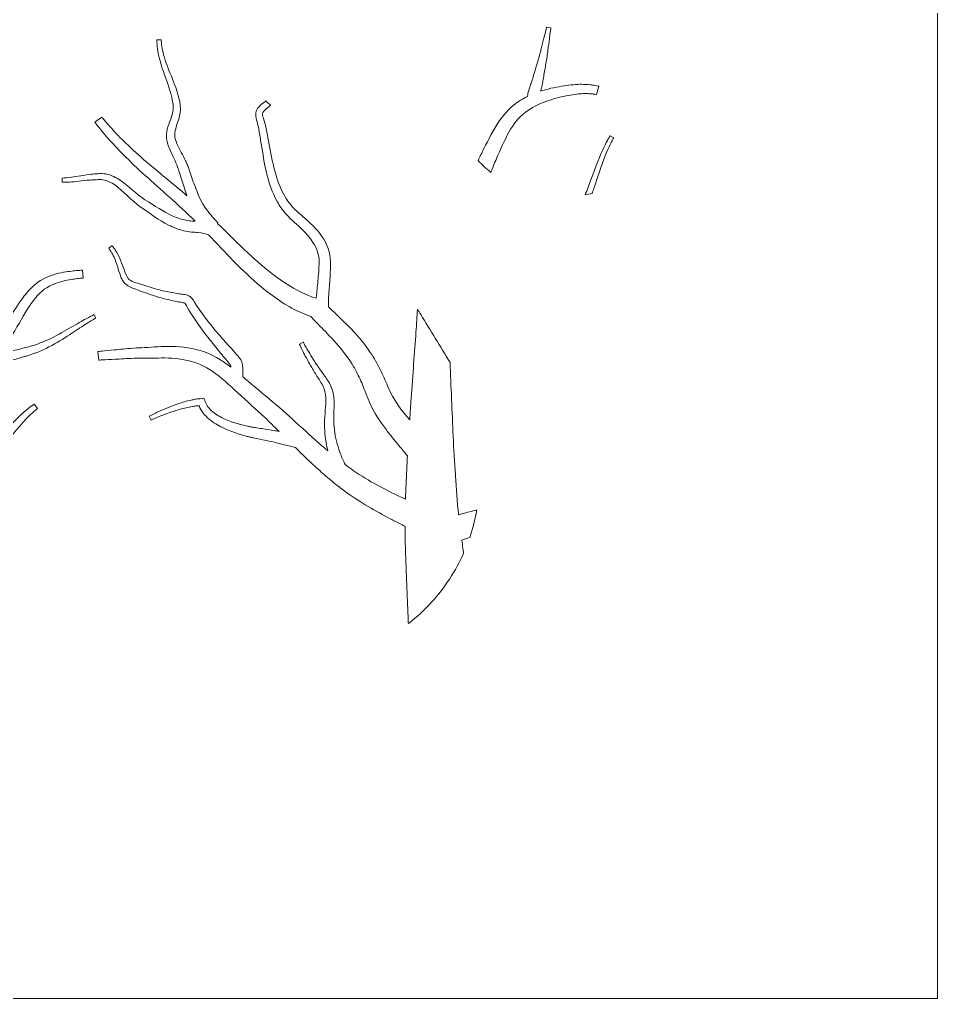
# Model space of a CAD drawing. Extents: x 259 to 1424, y -885 to -136.
# Drawn here: x 842.4 to 1004.4, y -878.9 to -706.3 of the extents above; entities that cross this region are included whole.
import ezdxf

# ---------------------------------------------------------------- set-up
doc = ezdxf.new("R2010")
doc.units = 0
doc.header["$MEASUREMENT"] = 0
doc.layers.add('Layer 1', color=7, linetype='Continuous', lineweight=0)

msp = doc.modelspace()

# ---------------------------------------------------------------- linework, layer by layer
at = {"layer": 'Layer 1'}
for points, knots in [([(1004.36, -554.92), (1004.36, -554.92), (1004.36, -554.92), (1004.36, -554.92), (1004.36, -554.92), (680.35, -554.92), (680.35, -554.92), (680.35, -554.92), (680.35, -878.94), (680.35, -878.94), (680.35, -878.94), (680.35, -878.94), (680.35, -878.94), (680.35, -878.94), (680.35, -878.94), (680.35, -878.94), (680.35, -878.94), (1004.36, -878.94), (1004.36, -878.94), (1004.36, -878.94), (1004.36, -554.92), (1004.36, -554.92), (1004.36, -554.92), (1004.36, -554.92), (1004.36, -554.92)], [0, 0, 0, 0, 1, 1, 1, 2, 2, 2, 3, 3, 3, 4, 4, 4, 5, 5, 5, 6, 6, 6, 7, 7, 7, 8, 8, 8, 8]), ([(935.12, -718.64), (936.51, -718.25), (937.76, -718.05), (938.9, -717.87), (940.04, -717.74), (941.05, -717.64), (941.9, -717.68), (942.33, -717.67), (942.71, -717.72), (943.04, -717.75), (943.2, -717.77), (943.36, -717.78), (943.5, -717.8), (943.64, -717.83), (943.77, -717.85), (943.88, -717.88), (944.34, -717.97), (944.58, -718.02), (944.58, -718.02), (944.58, -718.02), (944.21, -719.49), (944.21, -719.49), (944.21, -719.49), (944.01, -719.46), (943.62, -719.4), (943.53, -719.39), (943.42, -719.37), (943.3, -719.35), (943.18, -719.35), (943.05, -719.34), (942.9, -719.33), (942.62, -719.32), (942.29, -719.3), (941.91, -719.32), (941.16, -719.33), (940.24, -719.46), (939.19, -719.64), (938.14, -719.86), (936.92, -720.12), (935.7, -720.54), (934.47, -720.96), (933.17, -721.52), (932.01, -722.33), (930.83, -723.13), (929.86, -724.25), (929.03, -725.6), (928.22, -726.97), (927.51, -728.55), (926.79, -730.18), (926.43, -730.98), (926.08, -731.81), (925.75, -732.65), (925.67, -732.84), (925.59, -733.03), (925.51, -733.21), (924.73, -732.57), (923.99, -731.87), (923.3, -731.11), (923.63, -730.41), (923.95, -729.71), (924.31, -729.01), (925.13, -727.41), (925.94, -725.78), (926.96, -724.26), (927.99, -722.75), (929.31, -721.38), (930.79, -720.49), (931.2, -720.23), (931.62, -720.01), (932.03, -719.81), (932.03, -719.72), (932.04, -719.67), (932.05, -719.59), (932.06, -719.48), (932.07, -719.35), (932.09, -719.26), (932.18, -718.82), (932.34, -718.32), (932.55, -717.73), (932.61, -717.59), (932.66, -717.44), (932.72, -717.28), (932.75, -717.24), (932.8, -717.05), (932.85, -716.89), (932.95, -716.57), (933.05, -716.23), (933.15, -715.87), (933.36, -715.17), (933.58, -714.41), (933.81, -713.66), (933.92, -713.28), (934.03, -712.9), (934.14, -712.53), (934.23, -712.16), (934.33, -711.79), (934.42, -711.44), (934.6, -710.72), (934.76, -710.06), (934.9, -709.49), (935.19, -708.35), (935.38, -707.59), (935.38, -707.59), (935.38, -707.59), (936.12, -707.7), (936.12, -707.7), (936.12, -707.7), (936.02, -708.48), (935.87, -709.66), (935.79, -710.25), (935.71, -710.94), (935.61, -711.68), (935.56, -712.05), (935.51, -712.43), (935.46, -712.82), (935.39, -713.2), (935.33, -713.59), (935.26, -713.98), (935.13, -714.76), (934.99, -715.54), (934.87, -716.27), (934.8, -716.64), (934.74, -716.99), (934.69, -717.33), (934.65, -717.5), (934.65, -717.64), (934.57, -717.89), (934.54, -718.04), (934.5, -718.18), (934.47, -718.32), (934.42, -718.52), (934.38, -718.71), (934.34, -718.88), (934.6, -718.8), (934.86, -718.72), (935.12, -718.64)], [0, 0, 0, 0, 1, 1, 1, 2, 2, 2, 3, 3, 3, 4, 4, 4, 5, 5, 5, 6, 6, 6, 7, 7, 7, 8, 8, 8, 9, 9, 9, 10, 10, 10, 11, 11, 11, 12, 12, 12, 13, 13, 13, 14, 14, 14, 15, 15, 15, 16, 16, 16, 17, 17, 17, 18, 18, 18, 19, 19, 19, 20, 20, 20, 21, 21, 21, 22, 22, 22, 23, 23, 23, 24, 24, 24, 25, 25, 25, 26, 26, 26, 27, 27, 27, 28, 28, 28, 29, 29, 29, 30, 30, 30, 31, 31, 31, 32, 32, 32, 33, 33, 33, 34, 34, 34, 35, 35, 35, 36, 36, 36, 37, 37, 37, 38, 38, 38, 39, 39, 39, 40, 40, 40, 41, 41, 41, 42, 42, 42, 43, 43, 43, 44, 44, 44, 45, 45, 45, 45]), ([(910.96, -812.15), (910.82, -808.72), (910.66, -804.73), (910.49, -800.44), (910.45, -798.9), (910.4, -797.32), (910.39, -795.69), (910.32, -795.65), (910.25, -795.62), (910.17, -795.58), (908.55, -794.7), (906.19, -793.55), (903.36, -791.84), (901.92, -791), (900.47, -789.98), (898.96, -788.87), (898.23, -788.28), (897.48, -787.67), (896.71, -787.05), (895.98, -786.41), (895.24, -785.74), (894.48, -785.07), (893.33, -784.01), (892.19, -782.89), (891.04, -781.76), (890.65, -781.66), (889.09, -781.26), (886.89, -780.71), (886.23, -780.57), (885.52, -780.43), (884.76, -780.27), (884.39, -780.19), (884, -780.11), (883.6, -780.03), (883.4, -779.99), (883.2, -779.95), (883, -779.91), (882.79, -779.85), (882.58, -779.8), (882.36, -779.75), (880.7, -779.29), (878.93, -778.71), (877.28, -777.76), (876.46, -777.28), (875.67, -776.71), (875.02, -775.96), (874.69, -775.59), (874.41, -775.18), (874.19, -774.73), (874.13, -774.61), (874.13, -774.54), (874.09, -774.44), (874.08, -774.42), (874.09, -774.39), (874.06, -774.38), (874.06, -774.38), (873.98, -774.39), (873.98, -774.39), (873.98, -774.39), (873.81, -774.39), (873.81, -774.39), (873.69, -774.4), (873.6, -774.4), (873.45, -774.42), (873.26, -774.45), (873.06, -774.48), (872.87, -774.52), (872.49, -774.57), (872.11, -774.65), (871.74, -774.74), (871.01, -774.9), (870.33, -775.12), (869.69, -775.31), (868.43, -775.7), (867.4, -776.12), (866.69, -776.41), (865.98, -776.72), (865.57, -776.9), (865.57, -776.9), (865.57, -776.9), (865.24, -776.23), (865.24, -776.23), (865.24, -776.23), (865.64, -776.03), (866.35, -775.67), (867.07, -775.33), (868.1, -774.85), (869.37, -774.38), (870.02, -774.15), (870.71, -773.89), (871.47, -773.68), (871.85, -773.57), (872.24, -773.46), (872.65, -773.38), (872.86, -773.34), (873.06, -773.29), (873.27, -773.25), (873.56, -773.21), (873.86, -773.17), (874.15, -773.14), (874.15, -773.14), (874.61, -773.08), (874.61, -773.08), (874.61, -773.08), (874.85, -773.05), (874.85, -773.05), (874.91, -773.06), (874.92, -773.18), (874.95, -773.25), (875.08, -773.54), (875.19, -773.88), (875.34, -774.15), (875.52, -774.47), (875.74, -774.77), (876.01, -775.05), (876.56, -775.61), (877.25, -776.07), (878, -776.45), (879.5, -777.21), (881.18, -777.68), (882.78, -778.03), (882.97, -778.07), (883.17, -778.11), (883.36, -778.15), (883.56, -778.18), (883.76, -778.21), (883.96, -778.24), (884.36, -778.3), (884.75, -778.36), (885.13, -778.42), (885.89, -778.53), (886.61, -778.64), (887.27, -778.74), (887.58, -778.8), (887.87, -778.85), (888.16, -778.91), (887.31, -778.07), (886.45, -777.23), (885.59, -776.41), (884.03, -774.99), (882.48, -773.58), (880.95, -772.18), (879.42, -770.76), (877.97, -769.39), (876.46, -768.35), (873.46, -766.22), (869.92, -765.87), (866.8, -765.97), (865.23, -765.98), (863.8, -766), (862.52, -766.01), (861.25, -766.06), (860.13, -766.13), (859.21, -766.18), (857.37, -766.27), (856.32, -766.33), (856.32, -766.33), (856.32, -766.33), (856.2, -764.82), (856.2, -764.82), (856.2, -764.82), (857.25, -764.71), (859.09, -764.54), (860.02, -764.45), (861.13, -764.33), (862.42, -764.22), (863.72, -764.15), (865.18, -764.07), (866.77, -763.98), (868.34, -763.86), (870.16, -763.85), (872.07, -764.14), (873.98, -764.41), (876, -765.16), (877.81, -766.28), (878.44, -766.68), (879.05, -767.12), (879.64, -767.57), (879.64, -767.55), (879.64, -767.53), (879.64, -767.52), (879.64, -767.52), (879.64, -767.43), (879.64, -767.43), (879.63, -767.42), (879.63, -767.41), (879.63, -767.4), (879.63, -767.37), (879.62, -767.34), (879.61, -767.33), (879.61, -767.31), (879.6, -767.28), (879.56, -767.22), (879.52, -767.16), (879.51, -767.13), (879.45, -767.05), (879.24, -766.78), (879.01, -766.47), (878.74, -766.15), (878.19, -765.5), (877.6, -764.8), (876.98, -764.06), (876.38, -763.29), (875.72, -762.5), (875.08, -761.63), (874.46, -760.76), (873.78, -759.9), (873.17, -758.93), (872.86, -758.46), (872.55, -757.98), (872.23, -757.5), (871.94, -756.98), (871.65, -756.35), (871.56, -756.32), (871.56, -756.32), (871.5, -756.28), (871.5, -756.28), (871.5, -756.28), (871.38, -756.24), (871.38, -756.24), (871.31, -756.21), (871.18, -756.19), (871.05, -756.17), (870.82, -756.12), (870.52, -756.08), (870.24, -756.04), (869.68, -755.93), (869.13, -755.78), (868.58, -755.65), (868.02, -755.52), (867.48, -755.39), (866.94, -755.26), (866.41, -755.09), (865.89, -754.9), (865.39, -754.73), (864.88, -754.55), (864.38, -754.38), (863.89, -754.21), (863.42, -754.04), (862.96, -753.87), (862.51, -753.7), (862.04, -753.51), (861.54, -753.35), (861.1, -752.96), (860.88, -752.79), (860.72, -752.54), (860.57, -752.34), (860.46, -752.11), (860.32, -751.89), (860.24, -751.68), (859.66, -750.01), (859.34, -748.7), (858.89, -747.86), (858.81, -747.64), (858.68, -747.47), (858.58, -747.32), (858.48, -747.17), (858.4, -747.04), (858.33, -746.94), (858.19, -746.73), (858.12, -746.61), (858.12, -746.61), (858.12, -746.61), (858.7, -746.14), (858.7, -746.14), (858.7, -746.14), (858.79, -746.26), (858.95, -746.49), (859.03, -746.6), (859.13, -746.74), (859.25, -746.9), (859.36, -747.06), (859.51, -747.25), (859.61, -747.49), (860.14, -748.38), (860.55, -749.8), (861.15, -751.29), (861.22, -751.48), (861.32, -751.62), (861.41, -751.79), (861.53, -751.92), (861.62, -752.06), (861.76, -752.16), (862.01, -752.38), (862.43, -752.51), (862.86, -752.67), (863.33, -752.82), (863.81, -752.97), (864.29, -753.13), (864.77, -753.27), (865.26, -753.42), (865.76, -753.57), (866.25, -753.71), (866.76, -753.86), (867.27, -754.01), (867.79, -754.12), (868.31, -754.22), (868.85, -754.33), (869.38, -754.43), (869.9, -754.55), (870.45, -754.63), (870.73, -754.66), (870.99, -754.68), (871.31, -754.73), (871.46, -754.75), (871.61, -754.77), (871.81, -754.83), (871.9, -754.86), (871.99, -754.88), (872.08, -754.92), (872.19, -754.97), (872.29, -755.02), (872.39, -755.08), (872.59, -755.19), (872.77, -755.4), (872.88, -755.55), (872.99, -755.7), (873.1, -755.87), (873.16, -755.99), (873.16, -755.99), (873.57, -756.69), (873.57, -756.69), (873.88, -757.13), (874.2, -757.57), (874.52, -758.01), (875.13, -758.9), (875.83, -759.73), (876.47, -760.55), (877.12, -761.36), (877.8, -762.11), (878.42, -762.84), (879.07, -763.55), (879.69, -764.22), (880.25, -764.85), (880.54, -765.16), (880.81, -765.48), (881.08, -765.82), (881.15, -765.89), (881.23, -766.02), (881.3, -766.12), (881.37, -766.21), (881.44, -766.34), (881.51, -766.5), (881.58, -766.64), (881.63, -766.78), (881.66, -766.93), (881.66, -766.93), (881.71, -767.16), (881.71, -767.16), (881.71, -767.16), (881.73, -767.33), (881.73, -767.33), (881.75, -767.57), (881.75, -767.75), (881.75, -767.92), (881.76, -768.08), (881.76, -768.24), (881.76, -768.39), (881.77, -768.61), (881.76, -769), (881.74, -769.26), (882.08, -769.55), (882.42, -769.84), (882.76, -770.13), (884.36, -771.46), (885.99, -772.82), (887.61, -774.17), (890.82, -776.95), (893.83, -779.85), (896.78, -782.34), (896.55, -781.43), (896.35, -780.43), (896.25, -779.36), (896.12, -777.82), (896.22, -776.12), (896.38, -774.59), (896.44, -773.83), (896.47, -773.09), (896.37, -772.41), (896.24, -771.73), (896.06, -771.08), (895.68, -770.5), (895.53, -770.22), (895.32, -769.9), (895.13, -769.6), (894.94, -769.29), (894.75, -769), (894.57, -768.71), (894.22, -768.12), (893.88, -767.57), (893.58, -767.06), (893, -766.01), (892.51, -765.14), (892.23, -764.5), (891.93, -763.87), (891.76, -763.51), (891.76, -763.51), (891.76, -763.51), (892.43, -763.19), (892.43, -763.19), (892.43, -763.19), (892.62, -763.53), (892.95, -764.13), (893.26, -764.73), (893.79, -765.56), (894.41, -766.54), (894.74, -767.03), (895.1, -767.55), (895.48, -768.11), (895.68, -768.38), (895.88, -768.66), (896.08, -768.95), (896.29, -769.23), (896.5, -769.52), (896.72, -769.87), (897.19, -770.51), (897.5, -771.33), (897.7, -772.16), (897.88, -773.01), (897.88, -773.86), (897.87, -774.67), (897.8, -776.29), (897.8, -777.75), (898, -779.15), (898.22, -780.54), (898.6, -781.8), (898.99, -782.85), (899.28, -783.6), (899.57, -784.24), (899.83, -784.76), (900.29, -785.1), (900.76, -785.45), (901.21, -785.78), (902.67, -786.75), (904.06, -787.64), (905.39, -788.34), (907.25, -789.35), (909, -790.18), (910.45, -790.86), (910.46, -790.61), (910.48, -790.37), (910.49, -790.12), (910.54, -788.97), (910.6, -787.81), (910.65, -786.65), (910.71, -785.51), (910.76, -784.36), (910.81, -783.22), (910.72, -783.1), (910.6, -782.96), (910.44, -782.76), (910.1, -782.31), (909.53, -781.65), (908.81, -780.78), (908.45, -780.33), (908.04, -779.86), (907.6, -779.29), (907.16, -778.74), (906.7, -778.11), (906.21, -777.43), (905.27, -776.04), (904.23, -774.33), (903.53, -772.31), (903.36, -771.89), (903.18, -771.45), (903, -771.01), (902.82, -770.58), (902.67, -770.12), (902.46, -769.69), (902.02, -768.84), (901.61, -767.92), (901.05, -767.07), (899.98, -765.33), (898.61, -763.66), (896.96, -761.96), (896.13, -761.1), (895.28, -760.22), (894.42, -759.34), (894.42, -759.34), (893.82, -758.72), (893.82, -758.72), (893.77, -758.65), (893.73, -758.63), (893.65, -758.6), (893.65, -758.6), (892.69, -758.25), (892.69, -758.25), (892.69, -758.25), (891.75, -757.83), (891.75, -757.83), (889.27, -756.69), (887.06, -755.1), (885.02, -753.42), (881.54, -750.52), (878.58, -747.22), (875.71, -744.22), (875.23, -744.04), (874.62, -743.89), (873.83, -743.83), (873.48, -743.8), (873.09, -743.76), (872.68, -743.73), (872.27, -743.71), (871.79, -743.58), (871.34, -743.5), (870.87, -743.41), (870.44, -743.23), (869.97, -743.09), (869.53, -742.91), (869.08, -742.71), (868.64, -742.5), (866.88, -741.6), (865.3, -740.39), (863.67, -739.29), (861.93, -738.05), (860.69, -736.49), (859.26, -735.49), (858.56, -734.99), (857.82, -734.63), (857.08, -734.53), (856.74, -734.45), (856.32, -734.5), (855.94, -734.5), (855.55, -734.53), (855.19, -734.51), (854.82, -734.56), (853.37, -734.7), (852.13, -734.88), (851.25, -734.91), (850.36, -734.95), (849.86, -734.96), (849.86, -734.96), (849.86, -734.96), (849.86, -734.21), (849.86, -734.21), (849.86, -734.21), (850.34, -734.18), (851.18, -734.1), (852.02, -734.03), (853.22, -733.8), (854.71, -733.58), (855.08, -733.52), (855.49, -733.51), (855.9, -733.47), (856.32, -733.45), (856.73, -733.37), (857.22, -733.44), (858.18, -733.53), (859.11, -733.95), (859.94, -734.47), (861.6, -735.55), (862.94, -737.07), (864.49, -738.04), (866.18, -739.08), (867.81, -740.2), (869.39, -740.91), (869.79, -741.07), (870.19, -741.23), (870.58, -741.36), (870.97, -741.46), (871.35, -741.6), (871.73, -741.65), (872.11, -741.69), (872.44, -741.79), (872.83, -741.79), (873, -741.8), (873.17, -741.81), (873.34, -741.81), (870.29, -738.82), (867.2, -736.19), (864.59, -733.81), (861.7, -731.23), (859.45, -728.87), (857.92, -727.18), (857.18, -726.31), (856.64, -725.59), (856.25, -725.12), (855.86, -724.64), (855.66, -724.38), (855.66, -724.38), (855.66, -724.38), (856.86, -723.47), (856.86, -723.47), (856.86, -723.47), (857.07, -723.7), (857.46, -724.15), (857.85, -724.59), (858.39, -725.27), (859.14, -726.08), (860.68, -727.66), (862.95, -729.87), (865.9, -732.32), (867.71, -733.86), (869.75, -735.5), (871.9, -737.32), (871.77, -736.95), (871.64, -736.57), (871.5, -736.18), (871.18, -735.26), (870.91, -734.29), (870.6, -733.29), (870.53, -733.05), (870.45, -732.77), (870.37, -732.55), (870.29, -732.33), (870.22, -732.11), (870.11, -731.88), (869.92, -731.41), (869.68, -730.93), (869.45, -730.44), (869.21, -729.94), (868.97, -729.43), (868.75, -728.88), (868.64, -728.61), (868.55, -728.31), (868.45, -728.03), (868.39, -727.7), (868.26, -727.39), (868.29, -727.05), (868.22, -725.68), (868.77, -724.54), (869.1, -723.57), (869.28, -723.07), (869.41, -722.61), (869.46, -722.15), (869.51, -721.92), (869.47, -721.69), (869.47, -721.46), (869.47, -721.24), (869.42, -720.99), (869.37, -720.74), (869.03, -718.78), (868.28, -716.98), (867.75, -715.39), (867.17, -713.82), (866.86, -712.41), (866.69, -711.43), (866.63, -710.93), (866.63, -710.53), (866.61, -710.26), (866.59, -709.99), (866.59, -709.84), (866.59, -709.84), (866.59, -709.84), (867.33, -709.84), (867.33, -709.84), (867.33, -709.84), (867.35, -709.98), (867.38, -710.23), (867.41, -710.47), (867.42, -710.84), (867.5, -711.3), (867.69, -712.22), (868.03, -713.52), (868.67, -715.06), (869.26, -716.6), (870.1, -718.38), (870.57, -720.51), (870.63, -720.78), (870.7, -721.04), (870.71, -721.35), (870.73, -721.65), (870.79, -721.95), (870.74, -722.25), (870.7, -722.86), (870.56, -723.45), (870.39, -723.99), (870.04, -725.07), (869.68, -726.05), (869.77, -726.93), (869.75, -727.15), (869.87, -727.36), (869.91, -727.58), (870, -727.81), (870.08, -728.04), (870.19, -728.28), (870.4, -728.75), (870.65, -729.22), (870.9, -729.7), (871.16, -730.19), (871.42, -730.67), (871.66, -731.18), (871.79, -731.43), (871.9, -731.71), (872.01, -731.99), (872.12, -732.26), (872.19, -732.49), (872.28, -732.74), (872.63, -733.71), (872.93, -734.67), (873.28, -735.55), (873.62, -736.4), (873.94, -737.21), (874.23, -737.95), (874.95, -739.29), (875.79, -740.34), (876.38, -741.04), (877.01, -741.73), (877.37, -742.13), (877.37, -742.13), (877.37, -742.13), (877.29, -742.21), (877.29, -742.21), (880.38, -745.2), (883.46, -748.41), (886.91, -751.06), (888.87, -752.57), (890.93, -753.92), (893.09, -754.81), (893.09, -754.81), (893.9, -755.14), (893.9, -755.14), (893.9, -755.14), (894.72, -755.41), (894.72, -755.41), (894.72, -755.41), (894.72, -755.41), (894.72, -755.41), (894.72, -755.3), (894.73, -755.19), (894.74, -755.08), (894.82, -754.32), (894.91, -753.41), (895.01, -752.36), (895.13, -751.33), (895.19, -750.17), (895.23, -748.96), (895.23, -747.86), (894.88, -746.68), (894.14, -745.56), (893.41, -744.43), (892.36, -743.36), (891.19, -742.3), (890.88, -742.04), (890.58, -741.77), (890.27, -741.5), (889.96, -741.19), (889.65, -740.85), (889.34, -740.53), (889.04, -740.2), (888.79, -739.82), (888.52, -739.47), (888.24, -739.11), (888.04, -738.7), (887.81, -738.32), (886.93, -736.75), (886.38, -735.03), (885.96, -733.32), (885.54, -731.64), (885.3, -729.9), (885, -728.2), (884.87, -727.38), (884.74, -726.57), (884.61, -725.77), (884.53, -724.93), (884.21, -724.29), (884.05, -723.32), (884.01, -723.08), (884.02, -722.77), (884.1, -722.48), (884.17, -722.18), (884.34, -721.94), (884.5, -721.74), (884.82, -721.37), (885.15, -721.12), (885.47, -720.87), (885.58, -720.79), (885.69, -720.7), (885.8, -720.61), (886.09, -720.86), (886.38, -721.12), (886.67, -721.38), (886.5, -721.51), (886.35, -721.65), (886.18, -721.78), (885.89, -722.01), (885.61, -722.26), (885.42, -722.49), (885.24, -722.74), (885.21, -722.84), (885.26, -723.15), (885.36, -723.77), (885.76, -724.65), (885.86, -725.47), (886.02, -726.31), (886.18, -727.15), (886.34, -728), (886.67, -729.64), (886.95, -731.31), (887.41, -732.95), (887.85, -734.57), (888.41, -736.14), (889.22, -737.51), (889.44, -737.84), (889.62, -738.2), (889.87, -738.5), (890.12, -738.8), (890.34, -739.12), (890.6, -739.4), (890.87, -739.66), (891.14, -739.93), (891.41, -740.19), (891.73, -740.45), (892.04, -740.72), (892.35, -740.98), (893.6, -742.04), (894.8, -743.17), (895.72, -744.51), (896.64, -745.83), (897.19, -747.43), (897.23, -748.91), (897.23, -750.28), (897.19, -751.48), (897.1, -752.54), (897.02, -753.58), (896.96, -754.49), (896.91, -755.23), (896.88, -755.96), (896.87, -756.52), (896.86, -756.91), (897.75, -757.77), (898.64, -758.62), (899.5, -759.45), (901.27, -761.14), (902.95, -763.02), (904.26, -765), (904.95, -765.97), (905.47, -767), (906.01, -767.98), (906.27, -768.47), (906.46, -768.98), (906.69, -769.46), (906.9, -769.94), (907.11, -770.41), (907.31, -770.87), (908.34, -773.42), (909.88, -775.32), (911.21, -776.85), (911.29, -775.59), (911.38, -774.35), (911.46, -773.14), (911.77, -768.86), (912.07, -764.87), (912.32, -761.44), (912.42, -759.96), (912.51, -758.58), (912.59, -757.34), (912.79, -757.66), (912.98, -757.97), (913.17, -758.29), (914.85, -761.04), (916.57, -763.86), (918.34, -766.74), (918.43, -768.8), (918.51, -770.97), (918.6, -773.24), (918.7, -775.37), (918.79, -777.57), (918.89, -779.81), (918.98, -782.05), (919.17, -784.29), (919.3, -786.55), (919.37, -787.67), (919.45, -788.8), (919.52, -789.92), (919.56, -790.48), (919.59, -791.04), (919.63, -791.6), (919.69, -792.13), (919.75, -792.67), (919.81, -793.21), (919.82, -793.35), (919.84, -793.49), (919.85, -793.63), (920.09, -793.56), (920.33, -793.49), (920.59, -793.42), (921.31, -793.22), (922.15, -792.99), (923.06, -792.75), (922.77, -794.42), (922.35, -796.05), (921.81, -797.64), (921.28, -797.81), (920.8, -797.97), (920.41, -798.1), (920.48, -798.59), (920.55, -799.07), (920.61, -799.55), (920.66, -799.83), (920.7, -800.1), (920.74, -800.39), (919.34, -803.53), (917.45, -806.45), (915.07, -809.04), (913.81, -810.42), (912.44, -811.67), (910.98, -812.81), (910.97, -812.59), (910.96, -812.38), (910.96, -812.15)], [0, 0, 0, 0, 1, 1, 1, 2, 2, 2, 3, 3, 3, 4, 4, 4, 5, 5, 5, 6, 6, 6, 7, 7, 7, 8, 8, 8, 9, 9, 9, 10, 10, 10, 11, 11, 11, 12, 12, 12, 13, 13, 13, 14, 14, 14, 15, 15, 15, 16, 16, 16, 17, 17, 17, 18, 18, 18, 19, 19, 19, 20, 20, 20, 21, 21, 21, 22, 22, 22, 23, 23, 23, 24, 24, 24, 25, 25, 25, 26, 26, 26, 27, 27, 27, 28, 28, 28, 29, 29, 29, 30, 30, 30, 31, 31, 31, 32, 32, 32, 33, 33, 33, 34, 34, 34, 35, 35, 35, 36, 36, 36, 37, 37, 37, 38, 38, 38, 39, 39, 39, 40, 40, 40, 41, 41, 41, 42, 42, 42, 43, 43, 43, 44, 44, 44, 45, 45, 45, 46, 46, 46, 47, 47, 47, 48, 48, 48, 49, 49, 49, 50, 50, 50, 51, 51, 51, 52, 52, 52, 53, 53, 53, 54, 54, 54, 55, 55, 55, 56, 56, 56, 57, 57, 57, 58, 58, 58, 59, 59, 59, 60, 60, 60, 61, 61, 61, 62, 62, 62, 63, 63, 63, 64, 64, 64, 65, 65, 65, 66, 66, 66, 67, 67, 67, 68, 68, 68, 69, 69, 69, 70, 70, 70, 71, 71, 71, 72, 72, 72, 73, 73, 73, 74, 74, 74, 75, 75, 75, 76, 76, 76, 77, 77, 77, 78, 78, 78, 79, 79, 79, 80, 80, 80, 81, 81, 81, 82, 82, 82, 83, 83, 83, 84, 84, 84, 85, 85, 85, 86, 86, 86, 87, 87, 87, 88, 88, 88, 89, 89, 89, 90, 90, 90, 91, 91, 91, 92, 92, 92, 93, 93, 93, 94, 94, 94, 95, 95, 95, 96, 96, 96, 97, 97, 97, 98, 98, 98, 99, 99, 99, 100, 100, 100, 101, 101, 101, 102, 102, 102, 103, 103, 103, 104, 104, 104, 105, 105, 105, 106, 106, 106, 107, 107, 107, 108, 108, 108, 109, 109, 109, 110, 110, 110, 111, 111, 111, 112, 112, 112, 113, 113, 113, 114, 114, 114, 115, 115, 115, 116, 116, 116, 117, 117, 117, 118, 118, 118, 119, 119, 119, 120, 120, 120, 121, 121, 121, 122, 122, 122, 123, 123, 123, 124, 124, 124, 125, 125, 125, 126, 126, 126, 127, 127, 127, 128, 128, 128, 129, 129, 129, 130, 130, 130, 131, 131, 131, 132, 132, 132, 133, 133, 133, 134, 134, 134, 135, 135, 135, 136, 136, 136, 137, 137, 137, 138, 138, 138, 139, 139, 139, 140, 140, 140, 141, 141, 141, 142, 142, 142, 143, 143, 143, 144, 144, 144, 145, 145, 145, 146, 146, 146, 147, 147, 147, 148, 148, 148, 149, 149, 149, 150, 150, 150, 151, 151, 151, 152, 152, 152, 153, 153, 153, 154, 154, 154, 155, 155, 155, 156, 156, 156, 157, 157, 157, 158, 158, 158, 159, 159, 159, 160, 160, 160, 161, 161, 161, 162, 162, 162, 163, 163, 163, 164, 164, 164, 165, 165, 165, 166, 166, 166, 167, 167, 167, 168, 168, 168, 169, 169, 169, 170, 170, 170, 171, 171, 171, 172, 172, 172, 173, 173, 173, 174, 174, 174, 175, 175, 175, 176, 176, 176, 177, 177, 177, 178, 178, 178, 179, 179, 179, 180, 180, 180, 181, 181, 181, 182, 182, 182, 183, 183, 183, 184, 184, 184, 185, 185, 185, 186, 186, 186, 187, 187, 187, 188, 188, 188, 189, 189, 189, 190, 190, 190, 191, 191, 191, 192, 192, 192, 193, 193, 193, 194, 194, 194, 195, 195, 195, 196, 196, 196, 197, 197, 197, 198, 198, 198, 199, 199, 199, 200, 200, 200, 201, 201, 201, 202, 202, 202, 203, 203, 203, 204, 204, 204, 205, 205, 205, 206, 206, 206, 207, 207, 207, 208, 208, 208, 209, 209, 209, 210, 210, 210, 211, 211, 211, 212, 212, 212, 213, 213, 213, 214, 214, 214, 215, 215, 215, 216, 216, 216, 217, 217, 217, 218, 218, 218, 219, 219, 219, 220, 220, 220, 221, 221, 221, 222, 222, 222, 223, 223, 223, 224, 224, 224, 225, 225, 225, 226, 226, 226, 227, 227, 227, 228, 228, 228, 229, 229, 229, 230, 230, 230, 231, 231, 231, 232, 232, 232, 233, 233, 233, 234, 234, 234, 235, 235, 235, 236, 236, 236, 237, 237, 237, 238, 238, 238, 239, 239, 239, 240, 240, 240, 241, 241, 241, 242, 242, 242, 243, 243, 243, 244, 244, 244, 245, 245, 245, 246, 246, 246, 247, 247, 247, 248, 248, 248, 249, 249, 249, 250, 250, 250, 251, 251, 251, 252, 252, 252, 253, 253, 253, 254, 254, 254, 255, 255, 255, 256, 256, 256, 257, 257, 257, 258, 258, 258, 259, 259, 259, 260, 260, 260, 261, 261, 261, 262, 262, 262, 263, 263, 263, 264, 264, 264, 265, 265, 265, 266, 266, 266, 267, 267, 267, 268, 268, 268, 269, 269, 269, 270, 270, 270, 271, 271, 271, 272, 272, 272, 273, 273, 273, 274, 274, 274, 275, 275, 275, 276, 276, 276, 277, 277, 277, 278, 278, 278, 279, 279, 279, 280, 280, 280, 281, 281, 281, 282, 282, 282, 283, 283, 283, 284, 284, 284, 285, 285, 285, 286, 286, 286, 287, 287, 287, 288, 288, 288, 289, 289, 289, 290, 290, 290, 291, 291, 291, 292, 292, 292, 293, 293, 293, 294, 294, 294, 295, 295, 295, 296, 296, 296, 297, 297, 297, 298, 298, 298, 299, 299, 299, 300, 300, 300, 300]), ([(801.84, -822.67), (798.26, -822.67), (794.71, -822.03), (791.22, -820.75), (791.23, -820.62), (791.23, -820.5), (791.24, -820.36), (791.28, -818.65), (791.28, -816.16), (791.19, -813.1), (791.07, -809.98), (790.92, -806.33), (790.76, -802.42), (790.73, -801.01), (790.69, -799.57), (790.67, -798.08), (790.61, -798.05), (790.54, -798.02), (790.47, -797.98), (788.99, -797.18), (786.84, -796.12), (784.26, -794.57), (782.94, -793.8), (781.62, -792.87), (780.24, -791.86), (779.57, -791.32), (778.89, -790.77), (778.19, -790.2), (777.52, -789.61), (776.85, -789.01), (776.16, -788.39), (775.1, -787.42), (774.06, -786.4), (773.02, -785.37), (772.72, -785.29), (771.66, -785.02), (770.15, -784.64), (770.21, -784.38), (770.28, -784.13), (770.35, -783.88), (770.73, -782.52), (771.11, -781.19), (771.49, -779.86), (773.82, -781.95), (776.06, -784.05), (778.25, -785.9), (778.04, -785.07), (777.86, -784.15), (777.77, -783.18), (777.65, -781.78), (777.74, -780.22), (777.89, -778.83), (777.94, -778.14), (777.97, -777.46), (777.88, -776.84), (777.76, -776.22), (777.59, -775.62), (777.25, -775.1), (777.11, -774.84), (776.92, -774.55), (776.75, -774.27), (776.57, -773.99), (776.4, -773.72), (776.23, -773.46), (775.91, -772.93), (775.61, -772.42), (775.33, -771.95), (774.95, -771.27), (774.62, -770.67), (774.36, -770.17), (774.47, -769.82), (774.58, -769.49), (774.68, -769.15), (774.71, -769.19), (774.73, -769.23), (774.76, -769.28), (775.04, -769.83), (775.52, -770.58), (776.09, -771.48), (776.39, -771.93), (776.72, -772.4), (777.07, -772.91), (777.25, -773.16), (777.43, -773.42), (777.62, -773.68), (777.8, -773.94), (778, -774.2), (778.2, -774.52), (778.63, -775.1), (778.91, -775.85), (779.09, -776.61), (779.25, -777.39), (779.26, -778.16), (779.25, -778.9), (779.18, -780.37), (779.18, -781.71), (779.37, -782.99), (779.57, -784.26), (779.91, -785.4), (780.27, -786.37), (780.54, -787.05), (780.8, -787.63), (781.03, -788.11), (781.46, -788.42), (781.89, -788.74), (782.3, -789.04), (783.63, -789.93), (784.9, -790.74), (786.11, -791.37), (787.81, -792.3), (789.4, -793.05), (790.73, -793.67), (790.74, -793.45), (790.75, -793.22), (790.76, -793), (790.81, -791.95), (790.86, -790.89), (790.91, -789.83), (790.97, -788.79), (791.01, -787.74), (791.06, -786.7), (790.97, -786.6), (790.87, -786.46), (790.72, -786.28), (790.4, -785.87), (789.89, -785.27), (789.23, -784.47), (788.9, -784.07), (788.53, -783.63), (788.13, -783.11), (787.73, -782.62), (787.3, -782.04), (786.86, -781.42), (786, -780.15), (785.05, -778.59), (784.41, -776.75), (784.26, -776.36), (784.1, -775.96), (783.93, -775.56), (783.77, -775.17), (783.63, -774.75), (783.44, -774.36), (783.03, -773.58), (782.66, -772.74), (782.15, -771.97), (781.18, -770.38), (779.92, -768.85), (778.42, -767.3), (777.66, -766.51), (776.89, -765.72), (776.1, -764.91), (776.1, -764.91), (776.07, -764.88), (776.07, -764.88), (776.88, -762.47), (777.72, -760.11), (778.6, -757.81), (778.59, -758.12), (778.57, -758.42), (778.54, -758.7), (778.48, -759.65), (778.42, -760.48), (778.37, -761.16), (778.35, -761.82), (778.33, -762.34), (778.32, -762.7), (779.14, -763.48), (779.95, -764.25), (780.74, -765.01), (782.35, -766.55), (783.88, -768.27), (785.08, -770.08), (785.71, -770.96), (786.18, -771.9), (786.67, -772.79), (786.91, -773.24), (787.09, -773.7), (787.3, -774.15), (787.49, -774.58), (787.68, -775.01), (787.86, -775.43), (788.8, -777.76), (790.21, -779.5), (791.42, -780.89), (791.5, -779.74), (791.57, -778.61), (791.65, -777.5), (791.94, -773.6), (792.2, -769.95), (792.43, -766.83), (792.77, -761.76), (793.01, -758.07), (793.09, -756.87), (792.99, -756.65), (792.89, -756.42), (792.79, -756.19), (792.52, -755.59), (792.25, -754.98), (791.97, -754.35), (791.69, -753.73), (791.42, -753.07), (791.08, -752.55), (790.8, -751.97), (790.35, -751.48), (789.96, -750.95), (789.74, -750.71), (789.51, -750.48), (789.29, -750.24), (789.07, -750), (788.84, -749.77), (788.6, -749.57), (788.36, -749.35), (788.13, -749.14), (787.9, -748.94), (787.66, -748.74), (787.42, -748.55), (787.19, -748.36), (786.74, -747.99), (786.29, -747.65), (785.87, -747.33), (785.07, -746.72), (784.4, -746.21), (783.92, -745.83), (784.03, -745.61), (784.15, -745.39), (784.27, -745.17), (784.77, -745.51), (785.5, -746.01), (786.4, -746.6), (786.83, -746.9), (787.3, -747.21), (787.8, -747.57), (788.04, -747.75), (788.3, -747.93), (788.55, -748.11), (788.81, -748.31), (789.06, -748.52), (789.32, -748.73), (789.59, -748.93), (789.85, -749.15), (790.1, -749.39), (790.35, -749.63), (790.62, -749.87), (790.87, -750.12), (791.34, -750.67), (791.86, -751.18), (792.24, -751.84), (792.69, -752.47), (792.98, -753.09), (793.3, -753.7), (793.62, -754.31), (793.94, -754.91), (794.24, -755.49), (794.41, -755.82), (794.58, -756.14), (794.74, -756.46), (794.74, -756.46), (794.92, -756.46), (794.92, -756.46), (795.49, -754.61), (796.22, -752.66), (797.06, -750.68), (797.63, -749.32), (798.26, -747.94), (798.9, -746.55), (798.9, -746.55), (798.71, -745.63), (798.71, -745.63), (798.71, -745.63), (798.5, -744.68), (798.5, -744.68), (798.44, -744.39), (798.35, -744.05), (798.28, -743.88), (798.28, -743.88), (798.25, -743.81), (798.25, -743.81), (798.25, -743.81), (797.5, -741.79), (797.5, -741.79), (797.23, -741.08), (796.96, -740.37), (796.66, -739.68), (796.67, -739.69), (796.69, -739.71), (796.7, -739.73), (796.48, -739.23), (796.16, -738.7), (795.84, -738.15), (795.52, -737.59), (795.17, -737.02), (794.91, -736.32), (794.83, -736.16), (794.79, -735.94), (794.74, -735.75), (794.68, -735.55), (794.68, -735.4), (794.66, -735.22), (794.61, -734.87), (794.57, -734.52), (794.57, -734.19), (794.54, -733.51), (794.58, -732.85), (794.61, -732.2), (794.67, -731.23), (794.76, -730.28), (794.81, -729.35), (795.26, -728.82), (795.72, -728.29), (796.18, -727.77), (796.19, -727.99), (796.2, -728.21), (796.21, -728.42), (796.24, -729.75), (796.13, -731.02), (796.1, -732.27), (796.09, -732.89), (796.08, -733.51), (796.12, -734.11), (796.13, -734.41), (796.18, -734.69), (796.23, -734.98), (796.25, -735.11), (796.26, -735.29), (796.3, -735.39), (796.34, -735.5), (796.35, -735.6), (796.42, -735.73), (796.62, -736.22), (796.95, -736.74), (797.28, -737.27), (797.62, -737.81), (797.98, -738.36), (798.3, -739.01), (798.3, -739.01), (798.27, -739.09), (798.27, -739.09), (798.27, -739.09), (799.16, -741.09), (799.16, -741.09), (799.46, -741.79), (799.76, -742.5), (800.02, -743.22), (800.02, -743.19), (800.03, -743.16), (800.02, -743.14), (800.11, -743.37), (800.18, -743.57), (800.24, -743.75), (800.56, -743.08), (800.89, -742.41), (801.22, -741.73), (801.57, -740.98), (801.93, -740.24), (802.29, -739.49), (802.63, -738.74), (802.99, -737.99), (803.38, -737.24), (804.12, -735.77), (804.87, -734.29), (805.8, -732.9), (806.73, -731.52), (807.94, -730.27), (809.29, -729.46), (809.66, -729.22), (810.04, -729.02), (810.42, -728.83), (810.42, -728.76), (810.43, -728.71), (810.44, -728.63), (810.44, -728.54), (810.46, -728.42), (810.48, -728.33), (810.56, -727.93), (810.7, -727.48), (810.9, -726.94), (810.95, -726.81), (811, -726.68), (811.05, -726.53), (811.08, -726.49), (811.12, -726.32), (811.17, -726.18), (811.26, -725.88), (811.35, -725.57), (811.44, -725.25), (811.63, -724.6), (811.84, -723.91), (812.04, -723.22), (812.14, -722.88), (812.24, -722.54), (812.34, -722.2), (812.43, -721.86), (812.52, -721.52), (812.6, -721.2), (812.76, -720.55), (812.91, -719.94), (813.04, -719.42), (813.31, -718.38), (813.48, -717.68), (813.48, -717.68), (813.48, -717.68), (814.15, -717.79), (814.15, -717.79), (814.15, -717.79), (814.06, -718.5), (813.92, -719.58), (813.86, -720.12), (813.77, -720.75), (813.69, -721.42), (813.64, -721.76), (813.6, -722.1), (813.55, -722.46), (813.49, -722.81), (813.43, -723.17), (813.37, -723.52), (813.25, -724.23), (813.12, -724.94), (813.01, -725.61), (812.95, -725.94), (812.9, -726.27), (812.84, -726.57), (812.81, -726.73), (812.81, -726.86), (812.74, -727.09), (812.71, -727.22), (812.67, -727.35), (812.64, -727.48), (812.6, -727.66), (812.56, -727.83), (812.53, -727.99), (812.77, -727.92), (813.01, -727.84), (813.24, -727.77), (814.51, -727.41), (815.65, -727.23), (816.69, -727.07), (817.73, -726.94), (818.65, -726.86), (819.43, -726.89), (819.82, -726.89), (820.16, -726.93), (820.47, -726.96), (820.62, -726.97), (820.76, -726.99), (820.89, -727), (821.01, -727.03), (821.13, -727.05), (821.24, -727.07), (821.65, -727.16), (821.87, -727.21), (821.87, -727.21), (821.87, -727.21), (821.54, -728.55), (821.54, -728.55), (821.54, -728.55), (821.35, -728.52), (821, -728.47), (820.91, -728.45), (820.81, -728.44), (820.71, -728.42), (820.6, -728.42), (820.47, -728.41), (820.34, -728.4), (820.08, -728.39), (819.78, -728.37), (819.44, -728.39), (818.76, -728.4), (817.91, -728.52), (816.95, -728.69), (816, -728.88), (814.88, -729.12), (813.77, -729.51), (812.65, -729.89), (811.46, -730.4), (810.4, -731.14), (809.33, -731.87), (808.44, -732.89), (807.69, -734.12), (806.94, -735.37), (806.3, -736.81), (805.64, -738.3), (805.31, -739.03), (804.99, -739.78), (804.69, -740.56), (804.37, -741.33), (804.05, -742.1), (803.72, -742.87), (802.43, -745.94), (801.13, -748.98), (800.09, -751.86), (799.05, -754.75), (798.25, -757.47), (797.82, -759.79), (797.76, -760.09), (797.71, -760.38), (797.67, -760.66), (797.73, -760.58), (797.79, -760.51), (797.84, -760.43), (797.96, -760.28), (798.08, -760.14), (798.21, -760), (799.24, -758.91), (800.51, -758.16), (801.82, -757.48), (803.14, -756.81), (804.52, -756.24), (805.88, -755.63), (806.57, -755.32), (807.21, -755.02), (807.86, -754.65), (808.55, -754.27), (809.26, -753.92), (809.96, -753.6), (811.37, -752.96), (812.79, -752.4), (814.07, -751.71), (815.35, -751.02), (816.49, -750.18), (817.35, -749.13), (818.23, -748.1), (818.78, -746.88), (819.29, -745.68), (819.8, -744.49), (820.22, -743.32), (820.61, -742.25), (821.39, -740.09), (822.09, -738.28), (822.68, -737.06), (822.98, -736.45), (823.23, -735.98), (823.41, -735.66), (823.59, -735.35), (823.69, -735.18), (823.69, -735.18), (823.69, -735.18), (824.28, -735.52), (824.28, -735.52), (824.28, -735.52), (824.19, -735.68), (824.02, -736), (823.86, -736.31), (823.63, -736.77), (823.36, -737.37), (822.81, -738.58), (822.18, -740.36), (821.46, -742.54), (821.09, -743.63), (820.7, -744.81), (820.22, -746.06), (819.97, -746.68), (819.72, -747.3), (819.4, -747.95), (819.08, -748.6), (818.68, -749.24), (818.22, -749.83), (817.28, -751.03), (816.02, -752.02), (814.67, -752.79), (813.32, -753.56), (811.9, -754.17), (810.54, -754.83), (809.87, -755.16), (809.2, -755.51), (808.57, -755.88), (807.91, -756.29), (807.18, -756.65), (806.51, -756.98), (805.13, -757.64), (803.79, -758.23), (802.57, -758.9), (801.36, -759.57), (800.24, -760.3), (799.49, -761.16), (799.29, -761.38), (799.14, -761.58), (799.03, -761.79), (798.92, -761.99), (798.82, -762.27), (798.73, -762.52), (798.55, -763.04), (798.43, -763.59), (798.34, -764.12), (798.15, -765.2), (798.05, -766.25), (797.89, -767.21), (797.89, -767.21), (797.86, -767.39), (797.86, -767.39), (797.86, -767.49), (797.81, -767.62), (797.8, -767.66), (797.79, -767.68), (797.78, -767.71), (797.78, -767.73), (797.89, -770.67), (798.02, -774.02), (798.17, -777.59), (798.25, -779.54), (798.34, -781.55), (798.43, -783.59), (798.51, -785.64), (798.68, -787.68), (798.8, -789.74), (798.87, -790.77), (798.94, -791.79), (799.01, -792.82), (799.04, -793.33), (799.07, -793.84), (799.11, -794.35), (799.16, -794.84), (799.21, -795.33), (799.26, -795.81), (799.28, -795.94), (799.29, -796.07), (799.31, -796.2), (799.52, -796.14), (799.74, -796.08), (799.98, -796.01), (801.46, -795.59), (803.41, -795.11), (805.62, -794.49), (805.68, -794.41), (805.73, -794.32), (805.79, -794.21), (806.14, -793.59), (806.38, -792.39), (806.55, -790.81), (806.94, -787.66), (807.38, -783.44), (807.86, -779.25), (807.98, -778.22), (808.04, -777.16), (808.17, -776.09), (808.31, -775.03), (808.54, -773.94), (809.01, -772.97), (809.45, -771.99), (810.22, -771.19), (810.86, -770.57), (811.5, -769.96), (812.05, -769.32), (812.5, -768.71), (813.42, -767.48), (813.87, -766.27), (814.1, -765.4), (814.25, -764.98), (814.29, -764.62), (814.35, -764.39), (814.4, -764.15), (814.43, -764.02), (814.43, -764.02), (814.43, -764.02), (815.1, -764.13), (815.1, -764.13), (815.1, -764.13), (815.08, -764.26), (815.03, -764.51), (814.98, -764.76), (814.95, -765.14), (814.82, -765.59), (814.61, -766.52), (814.17, -767.86), (813.23, -769.22), (812.77, -769.9), (812.22, -770.6), (811.57, -771.27), (810.94, -771.94), (810.37, -772.57), (810.02, -773.43), (809.28, -775.11), (809.37, -777.22), (809.21, -779.37), (808.9, -783.61), (808.63, -787.82), (808.37, -791), (808.3, -792), (808.2, -792.95), (808.01, -793.77), (808.09, -793.75), (808.18, -793.72), (808.26, -793.69), (809.07, -793.43), (809.92, -793.13), (810.63, -792.78), (810.81, -792.69), (810.97, -792.6), (811.09, -792.53), (811.13, -792.51), (811.12, -792.51), (811.13, -792.5), (811.13, -792.5), (811.18, -792.46), (811.2, -792.44), (811.2, -792.44), (811.46, -792.2), (811.46, -792.2), (811.81, -791.88), (812.16, -791.55), (812.51, -791.22), (812.88, -790.91), (813.21, -790.52), (813.56, -790.15), (813.9, -789.78), (814.26, -789.42), (814.6, -789.02), (815.28, -788.21), (815.99, -787.42), (816.68, -786.53), (818.06, -784.81), (819.48, -782.95), (821.01, -781.09), (821.8, -780.17), (822.57, -779.23), (823.46, -778.35), (823.46, -778.35), (824.11, -777.67), (824.11, -777.67), (824.2, -777.59), (824.24, -777.52), (824.37, -777.43), (824.37, -777.43), (824.66, -777.22), (824.66, -777.22), (824.66, -777.22), (825.01, -776.97), (825.01, -776.97), (825.01, -776.97), (825.44, -776.66), (825.44, -776.66), (825.46, -776.01), (825.51, -774.55), (825.57, -772.61), (825.59, -771.94), (825.61, -771.21), (825.64, -770.44), (825.69, -769.67), (825.74, -768.86), (825.79, -768.02), (825.82, -767.18), (825.94, -766.3), (826.03, -765.42), (826.13, -764.54), (826.23, -763.64), (826.37, -762.75), (826.44, -762.32), (826.5, -761.89), (826.57, -761.46), (826.6, -761.05), (826.67, -760.62), (826.68, -760.24), (826.68, -760.24), (826.68, -759.66), (826.68, -759.66), (826.68, -759.66), (826.68, -759.37), (826.68, -759.37), (826.68, -759.37), (826.64, -759.13), (826.64, -759.13), (826.57, -758.78), (826.45, -758.38), (826.34, -757.96), (826.24, -757.53), (826.12, -757.09), (826.11, -756.54), (826.12, -756.39), (826.14, -756.24), (826.16, -756.1), (826.19, -755.96), (826.24, -755.83), (826.28, -755.72), (826.36, -755.48), (826.47, -755.28), (826.58, -755.08), (827.04, -754.32), (827.59, -753.78), (828.08, -753.3), (829.07, -752.37), (829.86, -751.66), (830.29, -751.08), (830.52, -750.8), (830.66, -750.56), (830.75, -750.4), (830.84, -750.24), (830.89, -750.15), (830.89, -750.15), (830.89, -750.15), (831.79, -750.54), (831.79, -750.54), (831.79, -750.54), (831.74, -750.65), (831.64, -750.86), (831.54, -751.07), (831.38, -751.37), (831.14, -751.71), (830.69, -752.41), (829.88, -753.24), (828.99, -754.19), (828.56, -754.67), (828.12, -755.2), (827.83, -755.76), (827.71, -756.04), (827.58, -756.37), (827.62, -756.52), (827.64, -756.78), (827.74, -757.13), (827.86, -757.5), (827.99, -757.88), (828.14, -758.28), (828.28, -758.76), (828.31, -758.89), (828.34, -759.02), (828.37, -759.15), (828.37, -759.15), (828.39, -759.51), (828.39, -759.51), (828.41, -759.75), (828.42, -759.99), (828.44, -760.23), (828.46, -760.72), (828.42, -761.17), (828.41, -761.64), (828.38, -762.09), (828.34, -762.54), (828.3, -762.99), (828.22, -763.86), (828.18, -764.73), (828.15, -765.59), (828.12, -766.44), (828.06, -767.28), (828.08, -768.11), (828.09, -768.93), (828.1, -769.72), (828.1, -770.47), (828.13, -771.23), (828.15, -771.94), (828.17, -772.6), (828.2, -773.32), (828.23, -773.97), (828.25, -774.54), (830.96, -772.27), (833.26, -769.58), (835.27, -766.82), (835.34, -766.58), (835.42, -766.28), (835.53, -765.92), (835.79, -764.99), (836.21, -763.67), (836.56, -762.12), (836.62, -761.75), (836.73, -761.33), (836.74, -760.98), (836.74, -760.98), (836.77, -760.7), (836.77, -760.7), (836.77, -760.7), (836.76, -760.37), (836.76, -760.37), (836.75, -760.14), (836.75, -759.92), (836.74, -759.69), (836.74, -759.23), (836.7, -758.76), (836.65, -758.27), (836.61, -757.79), (836.57, -757.3), (836.49, -756.79), (836.25, -754.76), (835.85, -752.59), (835.61, -750.35), (835.56, -749.79), (835.49, -749.24), (835.48, -748.67), (835.46, -748.1), (835.42, -747.55), (835.45, -746.96), (835.49, -746.38), (835.59, -745.73), (835.86, -745.18), (836.12, -744.65), (836.39, -744.21), (836.62, -743.76), (837.1, -742.86), (837.43, -742.03), (837.59, -741.12), (837.76, -740.22), (837.83, -739.34), (837.9, -738.52), (838.01, -736.87), (838.19, -735.44), (838.51, -734.48), (838.58, -734.24), (838.66, -734.03), (838.74, -733.85), (838.81, -733.66), (838.88, -733.51), (838.95, -733.39), (839.08, -733.15), (839.14, -733.02), (839.14, -733.02), (839.14, -733.02), (839.74, -733.35), (839.74, -733.35), (839.74, -733.35), (839.68, -733.47), (839.58, -733.69), (839.52, -733.8), (839.46, -733.94), (839.41, -734.11), (839.34, -734.27), (839.27, -734.47), (839.22, -734.69), (838.96, -735.58), (838.84, -736.91), (838.79, -738.57), (838.76, -739.4), (838.72, -740.31), (838.57, -741.29), (838.45, -742.26), (838.08, -743.32), (837.61, -744.26), (837.39, -744.75), (837.12, -745.21), (836.94, -745.65), (836.75, -746.07), (836.71, -746.51), (836.69, -747.01), (836.68, -747.51), (836.73, -748.05), (836.78, -748.58), (836.81, -749.11), (836.89, -749.65), (836.97, -750.19), (837.27, -752.34), (837.76, -754.49), (838.09, -756.56), (838.18, -757.08), (838.25, -757.59), (838.31, -758.1), (838.38, -758.6), (838.44, -759.1), (838.46, -759.59), (838.48, -759.84), (838.49, -760.08), (838.51, -760.32), (838.51, -760.32), (838.53, -760.67), (838.53, -760.67), (838.53, -760.8), (838.52, -760.93), (838.52, -761.07), (838.51, -761.54), (838.44, -761.91), (838.38, -762.3), (838.72, -761.77), (839.06, -761.25), (839.39, -760.74), (840.51, -759.01), (841.52, -757.36), (842.57, -755.84), (843.12, -755.08), (843.66, -754.36), (844.29, -753.73), (844.92, -753.1), (845.59, -752.54), (846.3, -752.16), (847.7, -751.35), (849.04, -751.04), (850.11, -750.84), (850.64, -750.74), (851.12, -750.68), (851.54, -750.63), (851.96, -750.57), (852.31, -750.55), (852.59, -750.53), (853.17, -750.49), (853.47, -750.46), (853.47, -750.46), (853.47, -750.46), (853.57, -751.84), (853.57, -751.84), (853.57, -751.84), (853.28, -751.87), (852.73, -751.94), (852.46, -751.96), (852.12, -752), (851.73, -752.07), (851.34, -752.13), (850.89, -752.2), (850.4, -752.31), (849.43, -752.53), (848.25, -752.86), (847.14, -753.56), (846.01, -754.24), (845.02, -755.39), (844.07, -756.85), (843.13, -758.32), (842.17, -760.03), (841.1, -761.8), (840.57, -762.69), (840.04, -763.6), (839.46, -764.53), (839.31, -764.76), (839.17, -765), (839.02, -765.24), (839.6, -765.05), (840.2, -764.88), (840.82, -764.73), (841.5, -764.58), (842.21, -764.41), (842.92, -764.25), (843.64, -764.1), (844.3, -763.87), (845, -763.68), (847.74, -762.77), (850.27, -761.22), (852.2, -760.11), (853.18, -759.55), (853.99, -759.09), (854.57, -758.79), (855.15, -758.48), (855.48, -758.31), (855.48, -758.31), (855.48, -758.31), (855.81, -758.91), (855.81, -758.91), (855.81, -758.91), (855.49, -759.1), (854.94, -759.43), (854.38, -759.76), (853.61, -760.26), (852.67, -760.87), (850.81, -762.08), (848.33, -763.82), (845.46, -764.96), (844.74, -765.21), (844.01, -765.5), (843.3, -765.69), (842.6, -765.89), (841.91, -766.09), (841.24, -766.28), (839.93, -766.68), (838.78, -767.12), (837.93, -767.65), (837.58, -767.87), (837.28, -768.1), (837.03, -768.33), (836.92, -768.48), (836.82, -768.64), (836.72, -768.79), (836.37, -769.26), (836.03, -769.74), (835.68, -770.22), (835.01, -771.19), (834.21, -772.09), (833.44, -773.04), (833.07, -773.52), (832.62, -773.93), (832.2, -774.39), (831.77, -774.83), (831.36, -775.28), (830.91, -775.71), (830.91, -775.71), (829.53, -776.95), (829.53, -776.95), (829.07, -777.37), (828.61, -777.79), (828.11, -778.15), (828.11, -778.15), (826.63, -779.27), (826.63, -779.27), (826.63, -779.27), (826.26, -779.55), (826.26, -779.55), (826.18, -779.62), (826.2, -779.61), (826.19, -779.61), (826.19, -779.61), (826.13, -779.69), (826.13, -779.69), (826.13, -779.69), (825.56, -780.32), (825.56, -780.32), (824.82, -781.12), (824.14, -782), (823.45, -782.85), (826.85, -782.15), (830.3, -781.79), (833.71, -781.67), (834.03, -781.65), (834.28, -781.62), (834.55, -781.59), (834.81, -781.58), (835.07, -781.53), (835.33, -781.47), (835.47, -781.44), (835.6, -781.41), (835.73, -781.38), (835.73, -781.38), (836.11, -781.25), (836.11, -781.25), (836.36, -781.18), (836.61, -781.07), (836.85, -780.95), (837.83, -780.5), (838.72, -779.8), (839.57, -779), (841.24, -777.39), (842.86, -775.46), (844.96, -774.1), (844.96, -774.1), (845.52, -774.89), (845.52, -774.89), (843.65, -776.29), (842.26, -778.19), (840.6, -780.02), (839.76, -780.93), (838.79, -781.81), (837.63, -782.45), (837.34, -782.61), (837.04, -782.77), (836.73, -782.89), (836.73, -782.89), (836.27, -783.07), (836.27, -783.07), (836.11, -783.13), (835.95, -783.17), (835.79, -783.22), (835.47, -783.31), (835.15, -783.4), (834.81, -783.44), (834.49, -783.5), (834.14, -783.56), (833.86, -783.59), (829.49, -784.04), (825.2, -784.86), (821.07, -786.05), (820.46, -786.88), (819.86, -787.71), (819.25, -788.53), (818.59, -789.45), (817.86, -790.33), (817.18, -791.21), (816.83, -791.64), (816.45, -792.05), (816.09, -792.47), (815.72, -792.88), (815.39, -793.3), (814.99, -793.68), (814.6, -794.06), (814.22, -794.44), (813.85, -794.82), (813.85, -794.82), (813.57, -795.1), (813.57, -795.1), (813.5, -795.16), (813.46, -795.21), (813.36, -795.28), (813.36, -795.28), (813.1, -795.47), (813.1, -795.47), (812.82, -795.67), (812.55, -795.83), (812.3, -795.97), (811.28, -796.5), (810.37, -796.85), (809.48, -797.18), (805.97, -798.44), (803.08, -799.21), (801.12, -799.85), (800.62, -800.01), (800.18, -800.16), (799.82, -800.28), (799.88, -800.73), (799.94, -801.17), (800, -801.6), (800.6, -805.47), (801.15, -809.08), (801.63, -812.17), (802.08, -815.34), (802.39, -818.05), (802.56, -819.98), (802.65, -821.26), (802.72, -822.17), (802.76, -822.65), (802.45, -822.66), (802.15, -822.67), (801.84, -822.67)], [0, 0, 0, 0, 1, 1, 1, 2, 2, 2, 3, 3, 3, 4, 4, 4, 5, 5, 5, 6, 6, 6, 7, 7, 7, 8, 8, 8, 9, 9, 9, 10, 10, 10, 11, 11, 11, 12, 12, 12, 13, 13, 13, 14, 14, 14, 15, 15, 15, 16, 16, 16, 17, 17, 17, 18, 18, 18, 19, 19, 19, 20, 20, 20, 21, 21, 21, 22, 22, 22, 23, 23, 23, 24, 24, 24, 25, 25, 25, 26, 26, 26, 27, 27, 27, 28, 28, 28, 29, 29, 29, 30, 30, 30, 31, 31, 31, 32, 32, 32, 33, 33, 33, 34, 34, 34, 35, 35, 35, 36, 36, 36, 37, 37, 37, 38, 38, 38, 39, 39, 39, 40, 40, 40, 41, 41, 41, 42, 42, 42, 43, 43, 43, 44, 44, 44, 45, 45, 45, 46, 46, 46, 47, 47, 47, 48, 48, 48, 49, 49, 49, 50, 50, 50, 51, 51, 51, 52, 52, 52, 53, 53, 53, 54, 54, 54, 55, 55, 55, 56, 56, 56, 57, 57, 57, 58, 58, 58, 59, 59, 59, 60, 60, 60, 61, 61, 61, 62, 62, 62, 63, 63, 63, 64, 64, 64, 65, 65, 65, 66, 66, 66, 67, 67, 67, 68, 68, 68, 69, 69, 69, 70, 70, 70, 71, 71, 71, 72, 72, 72, 73, 73, 73, 74, 74, 74, 75, 75, 75, 76, 76, 76, 77, 77, 77, 78, 78, 78, 79, 79, 79, 80, 80, 80, 81, 81, 81, 82, 82, 82, 83, 83, 83, 84, 84, 84, 85, 85, 85, 86, 86, 86, 87, 87, 87, 88, 88, 88, 89, 89, 89, 90, 90, 90, 91, 91, 91, 92, 92, 92, 93, 93, 93, 94, 94, 94, 95, 95, 95, 96, 96, 96, 97, 97, 97, 98, 98, 98, 99, 99, 99, 100, 100, 100, 101, 101, 101, 102, 102, 102, 103, 103, 103, 104, 104, 104, 105, 105, 105, 106, 106, 106, 107, 107, 107, 108, 108, 108, 109, 109, 109, 110, 110, 110, 111, 111, 111, 112, 112, 112, 113, 113, 113, 114, 114, 114, 115, 115, 115, 116, 116, 116, 117, 117, 117, 118, 118, 118, 119, 119, 119, 120, 120, 120, 121, 121, 121, 122, 122, 122, 123, 123, 123, 124, 124, 124, 125, 125, 125, 126, 126, 126, 127, 127, 127, 128, 128, 128, 129, 129, 129, 130, 130, 130, 131, 131, 131, 132, 132, 132, 133, 133, 133, 134, 134, 134, 135, 135, 135, 136, 136, 136, 137, 137, 137, 138, 138, 138, 139, 139, 139, 140, 140, 140, 141, 141, 141, 142, 142, 142, 143, 143, 143, 144, 144, 144, 145, 145, 145, 146, 146, 146, 147, 147, 147, 148, 148, 148, 149, 149, 149, 150, 150, 150, 151, 151, 151, 152, 152, 152, 153, 153, 153, 154, 154, 154, 155, 155, 155, 156, 156, 156, 157, 157, 157, 158, 158, 158, 159, 159, 159, 160, 160, 160, 161, 161, 161, 162, 162, 162, 163, 163, 163, 164, 164, 164, 165, 165, 165, 166, 166, 166, 167, 167, 167, 168, 168, 168, 169, 169, 169, 170, 170, 170, 171, 171, 171, 172, 172, 172, 173, 173, 173, 174, 174, 174, 175, 175, 175, 176, 176, 176, 177, 177, 177, 178, 178, 178, 179, 179, 179, 180, 180, 180, 181, 181, 181, 182, 182, 182, 183, 183, 183, 184, 184, 184, 185, 185, 185, 186, 186, 186, 187, 187, 187, 188, 188, 188, 189, 189, 189, 190, 190, 190, 191, 191, 191, 192, 192, 192, 193, 193, 193, 194, 194, 194, 195, 195, 195, 196, 196, 196, 197, 197, 197, 198, 198, 198, 199, 199, 199, 200, 200, 200, 201, 201, 201, 202, 202, 202, 203, 203, 203, 204, 204, 204, 205, 205, 205, 206, 206, 206, 207, 207, 207, 208, 208, 208, 209, 209, 209, 210, 210, 210, 211, 211, 211, 212, 212, 212, 213, 213, 213, 214, 214, 214, 215, 215, 215, 216, 216, 216, 217, 217, 217, 218, 218, 218, 219, 219, 219, 220, 220, 220, 221, 221, 221, 222, 222, 222, 223, 223, 223, 224, 224, 224, 225, 225, 225, 226, 226, 226, 227, 227, 227, 228, 228, 228, 229, 229, 229, 230, 230, 230, 231, 231, 231, 232, 232, 232, 233, 233, 233, 234, 234, 234, 235, 235, 235, 236, 236, 236, 237, 237, 237, 238, 238, 238, 239, 239, 239, 240, 240, 240, 241, 241, 241, 242, 242, 242, 243, 243, 243, 244, 244, 244, 245, 245, 245, 246, 246, 246, 247, 247, 247, 248, 248, 248, 249, 249, 249, 250, 250, 250, 251, 251, 251, 252, 252, 252, 253, 253, 253, 254, 254, 254, 255, 255, 255, 256, 256, 256, 257, 257, 257, 258, 258, 258, 259, 259, 259, 260, 260, 260, 261, 261, 261, 262, 262, 262, 263, 263, 263, 264, 264, 264, 265, 265, 265, 266, 266, 266, 267, 267, 267, 268, 268, 268, 269, 269, 269, 270, 270, 270, 271, 271, 271, 272, 272, 272, 273, 273, 273, 274, 274, 274, 275, 275, 275, 276, 276, 276, 277, 277, 277, 278, 278, 278, 279, 279, 279, 280, 280, 280, 281, 281, 281, 282, 282, 282, 283, 283, 283, 284, 284, 284, 285, 285, 285, 286, 286, 286, 287, 287, 287, 288, 288, 288, 289, 289, 289, 290, 290, 290, 291, 291, 291, 292, 292, 292, 293, 293, 293, 294, 294, 294, 295, 295, 295, 296, 296, 296, 297, 297, 297, 298, 298, 298, 299, 299, 299, 300, 300, 300, 301, 301, 301, 302, 302, 302, 303, 303, 303, 304, 304, 304, 305, 305, 305, 306, 306, 306, 307, 307, 307, 308, 308, 308, 309, 309, 309, 310, 310, 310, 311, 311, 311, 312, 312, 312, 313, 313, 313, 314, 314, 314, 315, 315, 315, 316, 316, 316, 317, 317, 317, 318, 318, 318, 319, 319, 319, 320, 320, 320, 321, 321, 321, 322, 322, 322, 323, 323, 323, 324, 324, 324, 325, 325, 325, 326, 326, 326, 327, 327, 327, 328, 328, 328, 329, 329, 329, 330, 330, 330, 331, 331, 331, 332, 332, 332, 333, 333, 333, 334, 334, 334, 335, 335, 335, 336, 336, 336, 337, 337, 337, 338, 338, 338, 339, 339, 339, 340, 340, 340, 341, 341, 341, 342, 342, 342, 343, 343, 343, 344, 344, 344, 345, 345, 345, 346, 346, 346, 347, 347, 347, 348, 348, 348, 349, 349, 349, 350, 350, 350, 351, 351, 351, 352, 352, 352, 353, 353, 353, 354, 354, 354, 355, 355, 355, 356, 356, 356, 357, 357, 357, 358, 358, 358, 359, 359, 359, 360, 360, 360, 361, 361, 361, 362, 362, 362, 363, 363, 363, 364, 364, 364, 365, 365, 365, 366, 366, 366, 367, 367, 367, 368, 368, 368, 369, 369, 369, 370, 370, 370, 371, 371, 371, 372, 372, 372, 373, 373, 373, 374, 374, 374, 375, 375, 375, 376, 376, 376, 377, 377, 377, 378, 378, 378, 379, 379, 379, 380, 380, 380, 381, 381, 381, 382, 382, 382, 383, 383, 383, 384, 384, 384, 385, 385, 385, 386, 386, 386, 387, 387, 387, 388, 388, 388, 389, 389, 389, 390, 390, 390, 391, 391, 391, 392, 392, 392, 393, 393, 393, 394, 394, 394, 395, 395, 395, 396, 396, 396, 396]), ([(946.94, -727.65), (946.76, -728), (946.5, -728.5), (946.21, -729.16), (945.61, -730.48), (944.91, -732.44), (944.13, -734.83), (943.9, -735.49), (943.66, -736.2), (943.41, -736.93), (943, -737.03), (942.59, -737.12), (942.18, -737.19), (942.55, -736.27), (942.89, -735.35), (943.2, -734.5), (944.05, -732.14), (944.82, -730.16), (945.47, -728.82), (945.79, -728.15), (946.07, -727.64), (946.26, -727.29), (946.46, -726.94), (946.57, -726.76), (946.57, -726.76), (946.57, -726.76), (947.22, -727.13), (947.22, -727.13), (947.22, -727.13), (947.12, -727.31), (946.94, -727.65)], [0, 0, 0, 0, 1, 1, 1, 2, 2, 2, 3, 3, 3, 4, 4, 4, 5, 5, 5, 6, 6, 6, 7, 7, 7, 8, 8, 8, 9, 9, 9, 10, 10, 10, 10])]:
    msp.add_open_spline(points, degree=3, knots=knots, dxfattribs=at)

doc.saveas('drawing.dxf')
